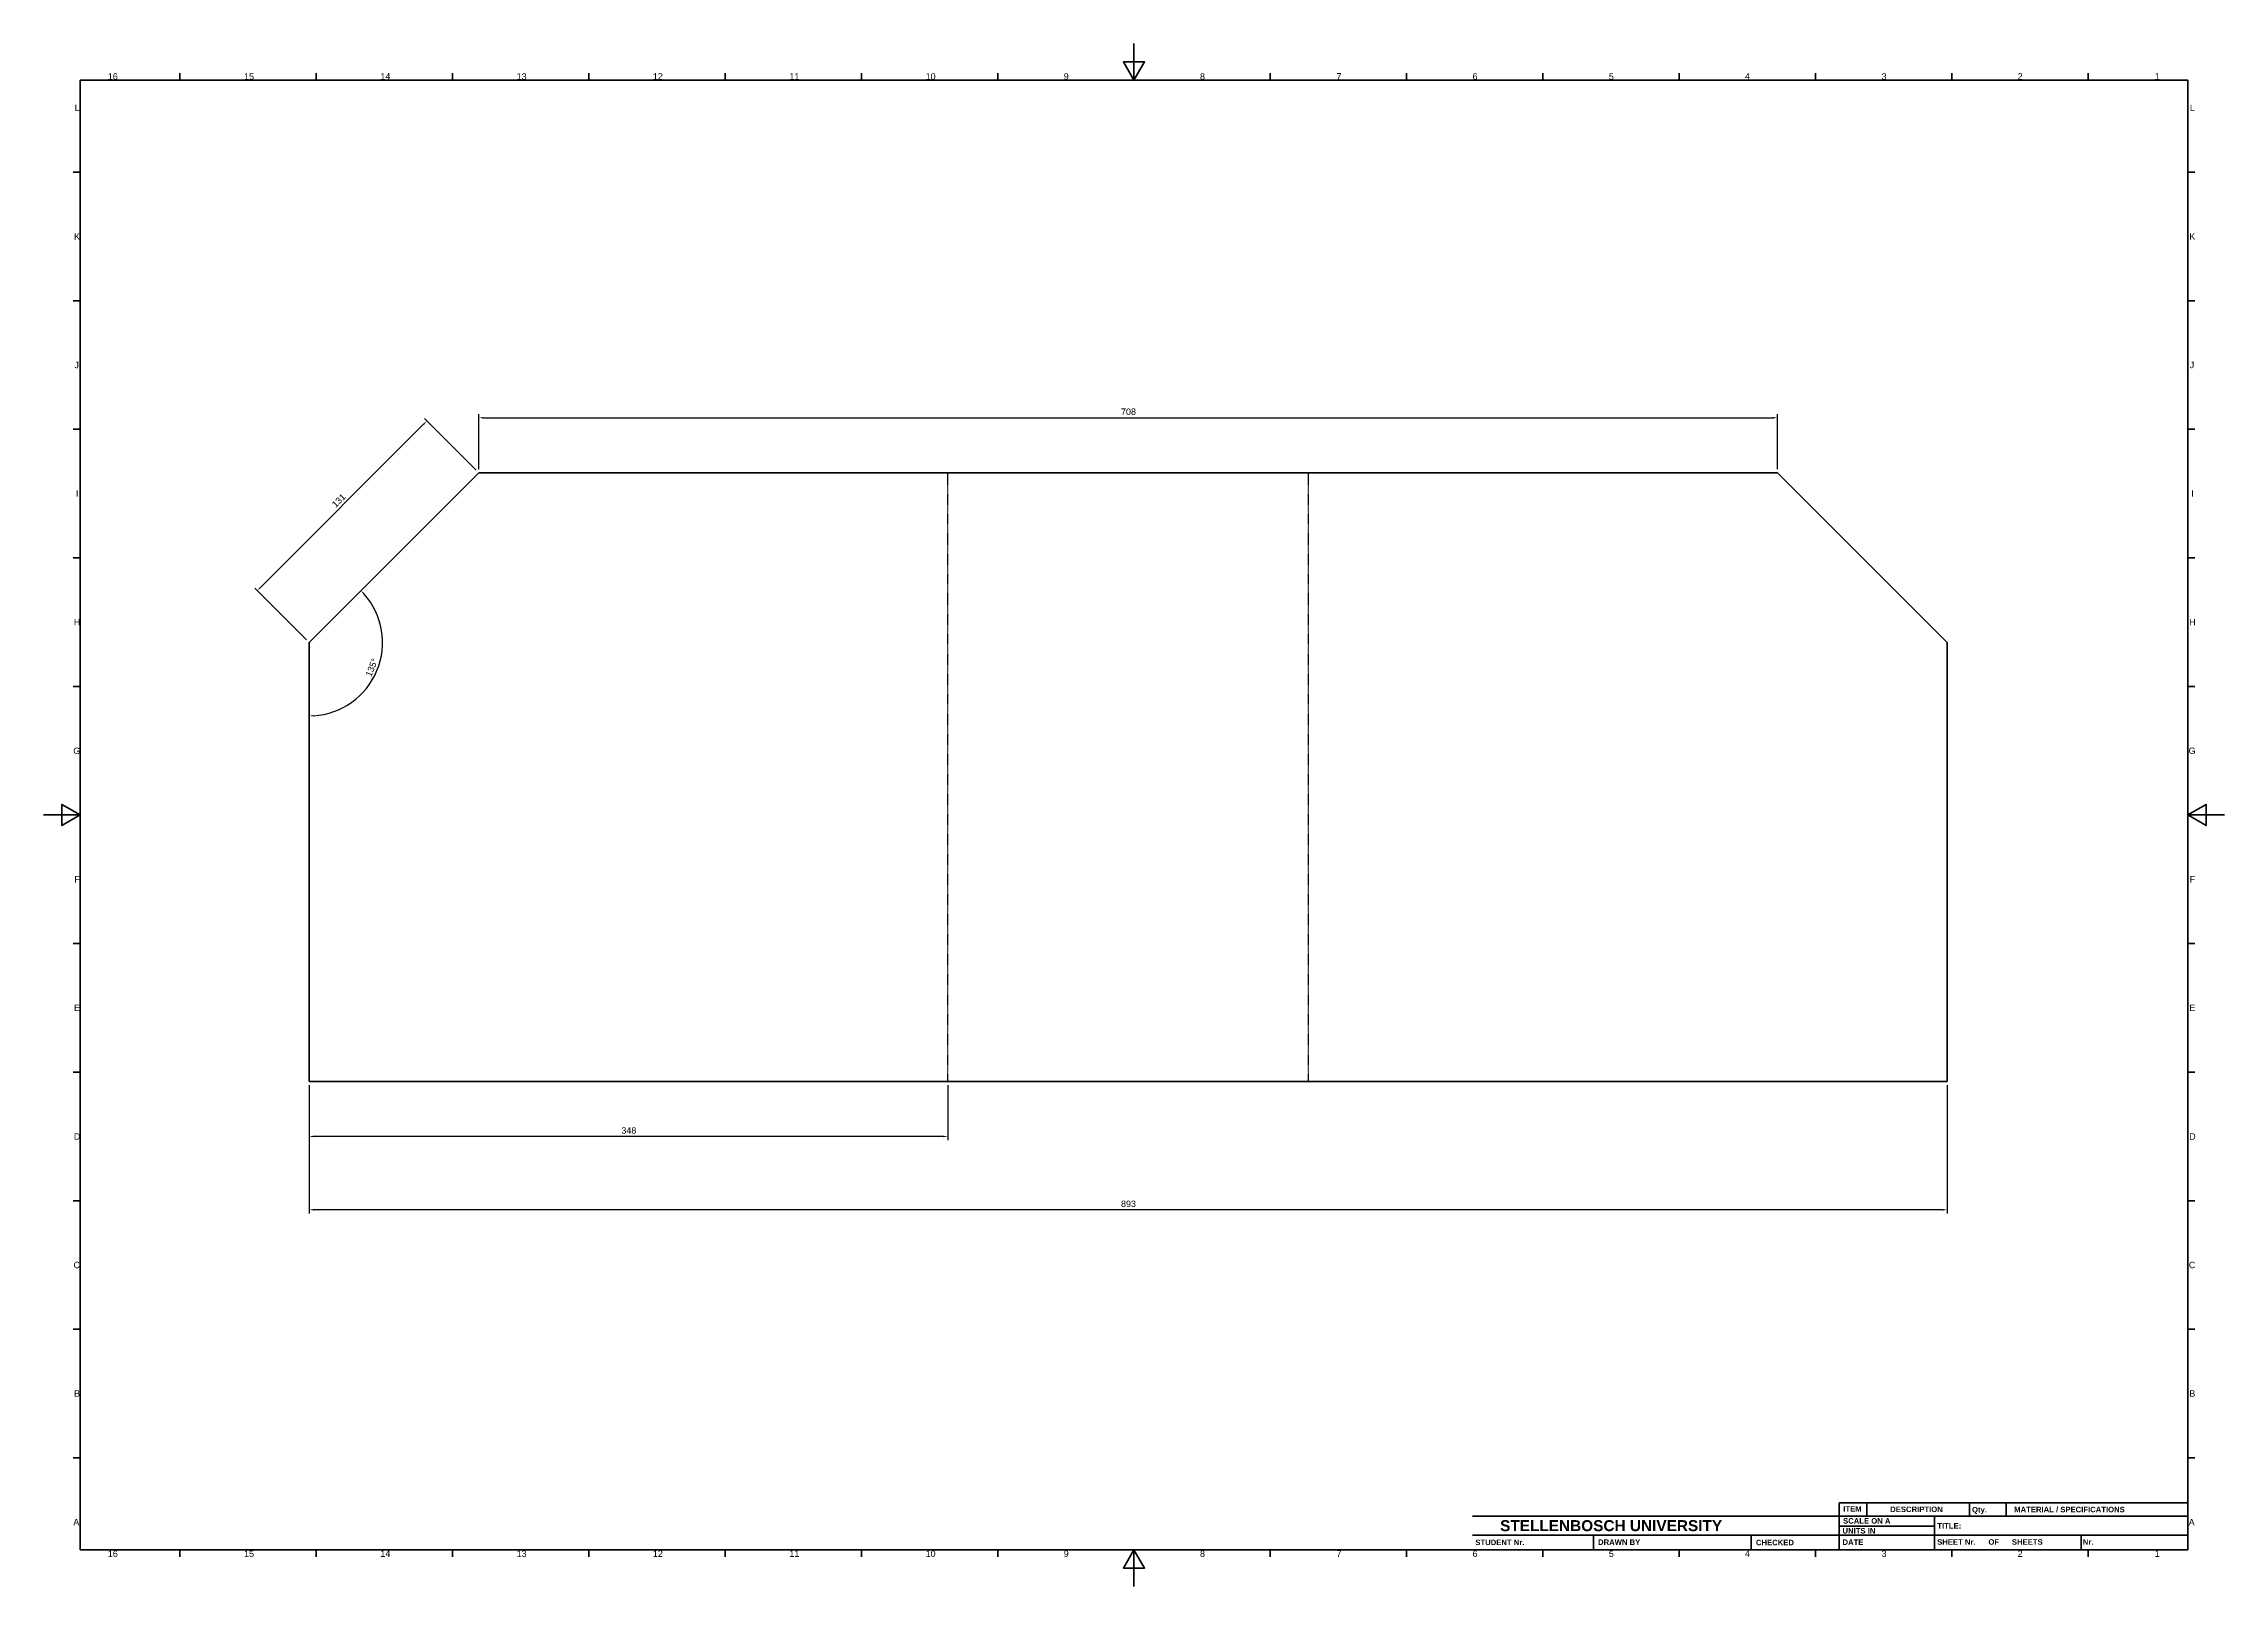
# Model space of a CAD drawing. Header units: millimetres. Extents: x 0 to 1189, y 0 to 841.
import ezdxf

# ---------------------------------------------------------------- set-up
doc = ezdxf.new("R2010")
doc.units = ezdxf.units.MM
doc.linetypes.add('CHAIN', pattern=[0.3543, 0.2362, -0.0295, 0.0591, -0.0295])
for name, color, linetype, lineweight in [('Border_0', 7, 'Continuous', 35), ('Border_2', 7, 'Continuous', 35), ('Dimensions(ISO)', 7, 'Continuous', 25), ('Sheet Metal Bend Centerlines(ISO)', 7, 'CHAIN', 25), ('Sketch Geometry(ISO)', 7, 'Continuous', 35), ('Symbols(ISO)', 7, 'Continuous', 25), ('Visible Edges(ISO)', 7, 'Continuous', 35)]:
    doc.layers.add(name, color=color, linetype=linetype, lineweight=lineweight)
doc.styles.add('Border_1', font='arial.ttf')
doc.styles.add('DEFAULT-ISO', font='arial.ttf')
doc.styles.add('ROMANS', font='romans.shx')
doc.dimstyles.new('PRIOR2-01', dxfattribs={"dimtxt": 3.5, "dimasz": 2.5, "dimexe": 2, "dimexo": 2, "dimgap": 1.5, "dimtad": 1, "dimtoh": 1, "dimdec": 0, "dimzin": 0, "dimtxsty": 'DEFAULT-ISO', "dimcen": 0.09, "dimclrd": 7, "dimclre": 7, "dimclrt": 7, "dimaunit": 1, "dimadec": 0, "dimazin": 0, "dimtfac": 1, "dimtdec": 3, "dimtmove": 0, "dimatfit": 3, "dimfxl": 1, "dimtolj": 1, "dimtzin": 0, "dimlwd": 25, "dimlwe": 25, "dimarcsym": 0})

# ---------------------------------------------------------------- blocks, each defined once
blk = doc.blocks.new('Borders Default Border')
at = {"layer": 'Border_0'}
for p, q in [((74.3, 821), (74.3, 824.9)), ((148.6, 821), (148.6, 824.9)), ((222.9, 821), (222.9, 824.9)), ((297.3, 821), (297.3, 824.9)), ((371.6, 821), (371.6, 824.9)), ((445.9, 821), (445.9, 824.9)), ((520.2, 821), (520.2, 824.9)), ((668.8, 821), (668.8, 824.9)), ((743.1, 821), (743.1, 824.9)), ((817.4, 821), (817.4, 824.9)), ((891.8, 821), (891.8, 824.9)), ((966.1, 821), (966.1, 824.9)), ((1040.4, 821), (1040.4, 824.9)), ((1114.7, 821), (1114.7, 824.9)), ((20, 770.9), (16.1, 770.9)), ((1169, 770.9), (1172.9, 770.9)), ((20, 700.8), (16.1, 700.8)), ((1169, 700.8), (1172.9, 700.8)), ((20, 630.8), (16.1, 630.8)), ((1169, 630.8), (1172.9, 630.8)), ((20, 560.7), (16.1, 560.7)), ((1169, 560.7), (1172.9, 560.7)), ((20, 490.6), (16.1, 490.6)), ((1169, 490.6), (1172.9, 490.6)), ((20, 350.4), (16.1, 350.4)), ((1169, 350.4), (1172.9, 350.4)), ((20, 280.3), (16.1, 280.3)), ((1169, 280.3), (1172.9, 280.3)), ((20, 210.2), (16.1, 210.2)), ((1169, 210.2), (1172.9, 210.2)), ((20, 140.2), (16.1, 140.2)), ((1169, 140.2), (1172.9, 140.2)), ((20, 70.1), (16.1, 70.1)), ((1169, 70.1), (1172.9, 70.1)), ((74.3, 20), (74.3, 16.1)), ((148.6, 20), (148.6, 16.1)), ((222.9, 20), (222.9, 16.1)), ((297.3, 20), (297.3, 16.1)), ((371.6, 20), (371.6, 16.1)), ((445.9, 20), (445.9, 16.1)), ((520.2, 20), (520.2, 16.1)), ((668.8, 20), (668.8, 16.1)), ((743.1, 20), (743.1, 16.1)), ((817.4, 20), (817.4, 16.1)), ((891.8, 20), (891.8, 16.1)), ((966.1, 20), (966.1, 16.1)), ((1040.4, 20), (1040.4, 16.1)), ((1114.7, 20), (1114.7, 16.1))]:
    blk.add_line(p, q, dxfattribs=at)
at = {"layer": 'Border_0', "flags": 128}
for points in [[(594.5, 841), (594.5, 821), (588.7, 831), (600.3, 831), (594.5, 821)], [(20, 20), (20, 821), (1169, 821), (1169, 20), (20, 20)], [(0, 420.5), (20, 420.5), (10, 426.3), (10, 414.7), (20, 420.5)], [(1189, 420.5), (1169, 420.5), (1179, 426.3), (1179, 414.7), (1169, 420.5)], [(594.5, 0), (594.5, 20), (588.7, 10), (600.3, 10), (594.5, 20)]]:
    blk.add_lwpolyline(points, dxfattribs=at)
at = {"layer": 'Border_2', "char_height": 3.5, "attachment_point": 7, "style": 'Border_1'}
for s, insert in [('16', (35, 821.3)), ('15', (109.3, 821.3)), ('14', (183.6, 821.4)), ('13', (257.9, 821.3)), ('12', (332.2, 821.4)), ('11', (406.6, 821.4)), ('10', (480.9, 821.3)), ('9', (556.2, 821.3)), ('8', (630.5, 821.3)), ('7', (704.9, 821.4)), ('6', (779.1, 821.3)), ('5', (853.4, 821.3)), ('4', (927.6, 821.4)), ('3', (1002.1, 821.3)), ('2', (1076.3, 821.4)), ('1', (1151, 821.4)), ('L', (16.9, 804.2)), ('L', (1170.2, 804.2)), ('K', (16.6, 734.1)), ('K', (1169.9, 734.1)), ('J', (16.8, 664)), ('J', (1170.1, 664)), ('I', (17.6, 594)), ('I', (1170.9, 594)), ('H', (16.5, 523.9)), ('H', (1169.8, 523.9)), ('G', (16.2, 453.7)), ('G', (1169.5, 453.7)), ('F', (16.8, 383.7)), ('F', (1170.1, 383.7)), ('E', (16.6, 313.6)), ('E', (1169.9, 313.6)), ('D', (16.5, 243.5)), ('D', (1169.8, 243.5)), ('C', (16.3, 173.4)), ('C', (1169.6, 173.4)), ('B', (16.6, 103.4)), ('B', (1169.9, 103.4)), ('A', (16.2, 33.3)), ('A', (1169.5, 33.3)), ('16', (35, 16)), ('15', (109.3, 16)), ('14', (183.6, 16.1)), ('13', (257.9, 16)), ('12', (332.2, 16.1)), ('11', (406.6, 16.1)), ('10', (480.9, 16)), ('9', (556.2, 16)), ('8', (630.5, 16)), ('7', (704.9, 16.1)), ('6', (779.1, 16)), ('5', (853.4, 16)), ('4', (927.6, 16.1)), ('3', (1002.1, 16)), ('2', (1076.3, 16.1)), ('1', (1151, 16.1))]:
    blk.add_mtext(s, dxfattribs=dict(at, insert=insert))
blk = doc.blocks.new('Title Blocks stellenbosch')
at = {"layer": 'Sketch Geometry(ISO)'}
for p, q in [((18, 28.2), (408, 28.2)), ((218, 9.9), (218, 35.4)), ((218, 35.4), (408, 35.4)), ((233, 35.4), (233, 28.2)), ((270, 28.2), (270, 9.9)), ((289, 35.4), (289, 28.2)), ((309, 35.4), (309, 28.2)), ((18, 17.9), (408, 17.9)), ((84, 17.9), (84, 9.9)), ((170, 17.9), (170, 9.9)), ((218, 22.7), (270, 22.7)), ((350, 17.9), (350, 9.9)), ((408, 9.9), (18, 9.9))]:
    blk.add_line(p, q, dxfattribs=at)
at = {"layer": 'Symbols(ISO)', "color": 7, "attachment_point": 1, "style": 'ROMANS'}
for s, insert, char_height in [('\\fArial|b1|i0;{\\H6.0000;STELLENBOSCH UNIVERSITY}', (33.1, 26), 6), ('\\fArial|b1|i0;{\\H3.0000;SCALE ON A}', (220.1, 27.1), 3), ('\\fArial|b1|i0;{\\H3.0000;ITEM}', (220.2, 33.6), 3), ('\\fArial|b1|i0;{\\H3.0000;DESCRIPTION}', (245.8, 33.4), 3), ('\\fArial|b1|i0;{\\H3.0000;TITLE:}', (271.5, 24.4), 3), ('\\fArial|b1|i0;{\\H3.0000;Qty.}', (290.4, 33.2), 3), ('\\fArial|b1|i0;{\\H3.0000;MATERIAL / SPECIFICATIONS}', (313.4, 33.3), 3), ('\\fArial|b1|i0;{\\H3.0000;STUDENT Nr.}', (19.6, 15.4), 3), ('\\fArial|b1|i0;{\\H3.0000;DRAWN BY}', (86.5, 15.5), 3), ('\\fArial|b1|i0;{\\H3.0000;CHECKED}', (172.6, 15.3), 3), ('\\fArial|b1|i0;{\\H3.0000;UNITS IN}', (219.8, 21.7), 3), ('\\fArial|b1|i0;{\\H3.0000;DATE}', (219.8, 15.5), 3), ('\\fArial|b1|i0;{\\H3.0000;SHEET Nr.      OF      SHEETS}', (271.4, 15.6), 3)]:
    blk.add_mtext(s, dxfattribs=dict(at, insert=insert, char_height=char_height))
at = {"layer": 'Symbols(ISO)', "color": 7, "insert": (350.8, 15.6), "char_height": 3, "width": 7.483, "attachment_point": 1, "style": 'ROMANS'}
blk.add_mtext('\\fArial|b1|i0;{\\H3.0000;Nr.}', dxfattribs=at)
blk = doc.blocks.new('*D9')
at = {"layer": 'Defpoints', "color": 0, "linetype": 'Continuous', "transparency": 16777216}
for p in [(144.8, 275.3), (1037.8, 275.3), (144.8, 205.3)]:
    blk.add_point(p, dxfattribs=at)
at = {"layer": 'Dimensions(ISO)', "color": 7, "linetype": 'Continuous', "lineweight": 25, "transparency": 16777216}
for p, q in [((144.8, 273.3), (144.8, 203.3)), ((1037.8, 273.3), (1037.8, 203.3)), ((1035.3, 205.3), (147.3, 205.3))]:
    blk.add_line(p, q, dxfattribs=at)
at = {"layer": 'Dimensions(ISO)', "color": 7, "linetype": 'Continuous', "transparency": 16777216}
for points in [[(147.3, 205.7), (147.3, 204.8), (144.8, 205.3)], [(1035.3, 205.7), (1035.3, 204.8), (1037.8, 205.3)]]:
    blk.add_solid(points, dxfattribs=at)
at = {"layer": 'Dimensions(ISO)', "color": 7, "linetype": 'Continuous', "lineweight": 25, "transparency": 16777216, "insert": (587.4, 210.3), "char_height": 3.5, "attachment_point": 1, "style": 'DEFAULT-ISO'}
blk.add_mtext('\\A1;893', dxfattribs=at)
blk = doc.blocks.new('*D10')
at = {"layer": 'Defpoints', "color": 0, "linetype": 'Continuous', "transparency": 16777216}
for p in [(144.8, 514.5), (146.2, 515.9), (173, 486.2), (144.8, 275.3)]:
    blk.add_point(p, dxfattribs=at)
at = {"layer": 'Dimensions(ISO)', "color": 7, "linetype": 'Continuous', "lineweight": 25, "transparency": 16777216}
blk.add_arc((144.8, 514.5), 40, 273.5816, 41.4184, dxfattribs=at)
at = {"layer": 'Dimensions(ISO)', "color": 7, "linetype": 'Continuous', "transparency": 16777216}
for points in [[(174.5, 540.7), (175.1, 541.3), (173, 542.8)], [(147.3, 474.2), (147.2, 475), (144.8, 474.5)]]:
    blk.add_solid(points, dxfattribs=at)
at = {"layer": 'Dimensions(ISO)', "color": 7, "linetype": 'Continuous', "lineweight": 25, "transparency": 16777216, "insert": (175.3, 496.9), "char_height": 3.5, "attachment_point": 1, "rotation": 67.5, "style": 'DEFAULT-ISO'}
blk.add_mtext('\\A1;135°', dxfattribs=at)
blk = doc.blocks.new('*D11')
at = {"layer": 'Defpoints', "color": 0, "linetype": 'Continuous', "transparency": 16777216}
for p in [(209, 635.3), (237.3, 607), (144.8, 514.5)]:
    blk.add_point(p, dxfattribs=at)
at = {"layer": 'Dimensions(ISO)', "color": 7, "linetype": 'Continuous', "lineweight": 25, "transparency": 16777216}
for p, q in [((118.2, 544.6), (207.2, 633.6)), ((235.9, 608.4), (207.6, 636.7)), ((143.4, 515.9), (115.1, 544.2))]:
    blk.add_line(p, q, dxfattribs=at)
at = {"layer": 'Dimensions(ISO)', "color": 7, "linetype": 'Continuous', "transparency": 16777216}
for points in [[(206.9, 633.8), (207.5, 633.3), (209, 635.3)], [(118, 544.9), (118.5, 544.3), (116.5, 542.8)]]:
    blk.add_solid(points, dxfattribs=at)
at = {"layer": 'Dimensions(ISO)', "color": 7, "linetype": 'Continuous', "lineweight": 25, "transparency": 16777216, "insert": (156.8, 590.3), "char_height": 3.5, "attachment_point": 1, "rotation": 45, "style": 'DEFAULT-ISO'}
blk.add_mtext('\\A1;131', dxfattribs=at)
blk = doc.blocks.new('*D12')
at = {"layer": 'Defpoints', "color": 0, "linetype": 'Continuous', "transparency": 16777216}
for p in [(945.3, 637), (237.3, 607), (945.3, 607)]:
    blk.add_point(p, dxfattribs=at)
at = {"layer": 'Dimensions(ISO)', "color": 7, "linetype": 'Continuous', "lineweight": 25, "transparency": 16777216}
for p, q in [((237.3, 609), (237.3, 639)), ((239.8, 637), (942.8, 637)), ((945.3, 609), (945.3, 639))]:
    blk.add_line(p, q, dxfattribs=at)
at = {"layer": 'Dimensions(ISO)', "color": 7, "linetype": 'Continuous', "transparency": 16777216}
for points in [[(239.8, 637.5), (239.8, 636.6), (237.3, 637)], [(942.8, 637.5), (942.8, 636.6), (945.3, 637)]]:
    blk.add_solid(points, dxfattribs=at)
at = {"layer": 'Dimensions(ISO)', "color": 7, "linetype": 'Continuous', "lineweight": 25, "transparency": 16777216, "insert": (587.4, 642.1), "char_height": 3.5, "attachment_point": 1, "style": 'DEFAULT-ISO'}
blk.add_mtext('\\A1;708', dxfattribs=at)
blk = doc.blocks.new('*D13')
at = {"layer": 'Defpoints', "color": 0, "linetype": 'Continuous', "transparency": 16777216}
for p in [(144.8, 275.3), (493, 275.3), (144.8, 245.3)]:
    blk.add_point(p, dxfattribs=at)
at = {"layer": 'Dimensions(ISO)', "color": 7, "linetype": 'Continuous', "lineweight": 25, "transparency": 16777216}
for p, q in [((144.8, 273.3), (144.8, 243.3)), ((493, 273.3), (493, 243.3)), ((490.5, 245.3), (147.3, 245.3))]:
    blk.add_line(p, q, dxfattribs=at)
at = {"layer": 'Dimensions(ISO)', "color": 7, "linetype": 'Continuous', "transparency": 16777216}
for points in [[(147.3, 245.7), (147.3, 244.8), (144.8, 245.3)], [(490.5, 245.7), (490.5, 244.8), (493, 245.3)]]:
    blk.add_solid(points, dxfattribs=at)
at = {"layer": 'Dimensions(ISO)', "color": 7, "linetype": 'Continuous', "lineweight": 25, "transparency": 16777216, "insert": (315, 250.3), "char_height": 3.5, "attachment_point": 1, "style": 'DEFAULT-ISO'}
blk.add_mtext('\\A1;348', dxfattribs=at)

msp = doc.modelspace()

# ---------------------------------------------------------------- linework, layer by layer
at = {"layer": 'Sheet Metal Bend Centerlines(ISO)'}
for p, q in [((493, 275.3), (493, 607)), ((689.6, 275.3), (689.6, 607))]:
    msp.add_line(p, q, dxfattribs=at)
at = {"layer": 'Visible Edges(ISO)'}
for p, q in [((144.8, 514.5), (237.3, 607)), ((237.3, 607), (945.3, 607)), ((1037.8, 514.5), (945.3, 607)), ((144.8, 275.3), (144.8, 514.5)), ((1037.8, 514.5), (1037.8, 275.3)), ((1037.8, 275.3), (144.8, 275.3))]:
    msp.add_line(p, q, dxfattribs=at)

# ---------------------------------------------------------------- block references
for name, p in [('Borders Default Border', (0, 0)), ('Title Blocks stellenbosch', (761, 10.1))]:
    msp.add_blockref(name, p)

# ---------------------------------------------------------------- dimensions: what is measured, and where the dimension line sits
at = {"layer": 'Dimensions(ISO)', "color": 7, "linetype": 'Continuous', "lineweight": 25}
for base, p1, p2, angle, picture, middle in [((945.3, 637), (237.3, 607), (945.3, 607), 180, '*D12', (591.3, 637)), ((209, 635.3), (144.8, 514.5), (237.3, 607), 225, '*D11', (162.7, 589.1)), ((144.8, 205.3), (1037.8, 275.3), (144.8, 275.3), 180, '*D9', (591.3, 205.3))]:
    dim = msp.add_linear_dim(base=base, p1=p1, p2=p2, angle=angle, dimstyle='PRIOR2-01', override={"dimgap": 1.5, "dimtoh": 0, "dimdec": 0, "dimtol": 0, "dimlim": 0, "dimtp": 0, "dimtm": 0, "dimtdec": 3, "dimtofl": 0, "dimatfit": 1}, dxfattribs=at)
    dim.commit()
    dim.dimension.update_dxf_attribs({"geometry": picture, "text_midpoint": middle, "dimtype": 160})
dim = msp.add_angular_dim_3p(base=(173, 486.2), center=(144.8, 514.5), p1=(144.8, 275.3), p2=(146.2, 515.9), dimstyle='PRIOR2-01', override={"dimgap": 1.5, "dimtoh": 0, "dimse1": 1, "dimse2": 1, "dimtol": 0, "dimlim": 0, "dimtp": 0, "dimtm": 0, "dimtdec": 0}, dxfattribs=at)
dim.commit()
dim.dimension.update_dxf_attribs({"geometry": '*D10', "text_midpoint": (181.7, 499.2), "dimtype": 165})
dim = msp.add_linear_dim(base=(144.8, 245.3), p1=(493, 275.3), p2=(144.8, 275.3), dimstyle='PRIOR2-01', override={"dimgap": 1.5, "dimtoh": 0, "dimdec": 0, "dimtol": 0, "dimlim": 0, "dimtp": 0, "dimtm": 0, "dimtdec": 3, "dimtofl": 0, "dimatfit": 1}, dxfattribs=at)
dim.commit()
dim.dimension.update_dxf_attribs({"geometry": '*D13', "text_midpoint": (318.9, 245.3), "dimtype": 160})

doc.saveas('drawing.dxf')
